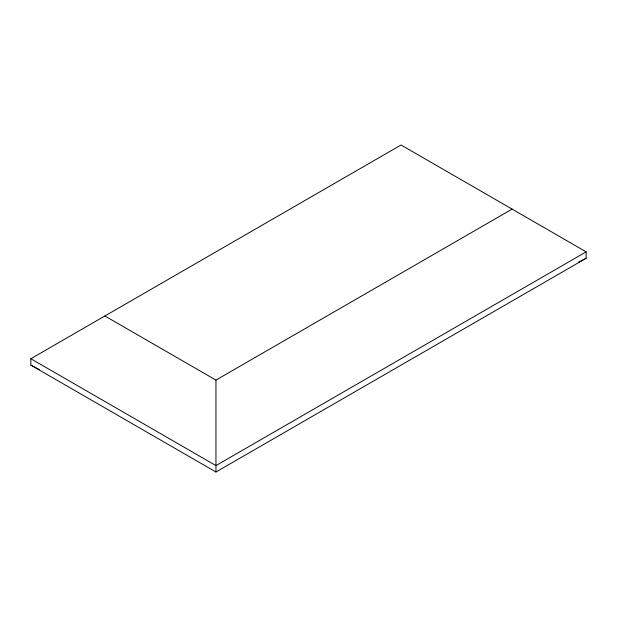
<?xml version="1.0" encoding="UTF-8"?>
<svg xmlns="http://www.w3.org/2000/svg" width="617" height="617" viewBox="0 0 617 617"><rect width="100%" height="100%" fill="white"/><g stroke="black" fill="none" stroke-linecap="round" stroke-linejoin="round"><path stroke-width="0.93" d="M30.85 358.724L401.05 144.995L586.15 251.859L586.15 258.276L215.95 472.005L30.85 365.141L30.85 358.724L215.95 465.596L586.15 251.859M104.89 315.981L215.95 380.103L512.11 209.117M578.476 262.264L586.15 258.276M30.85 365.141L39.38 369.575M215.95 380.103L215.95 472.005"/></g></svg>
